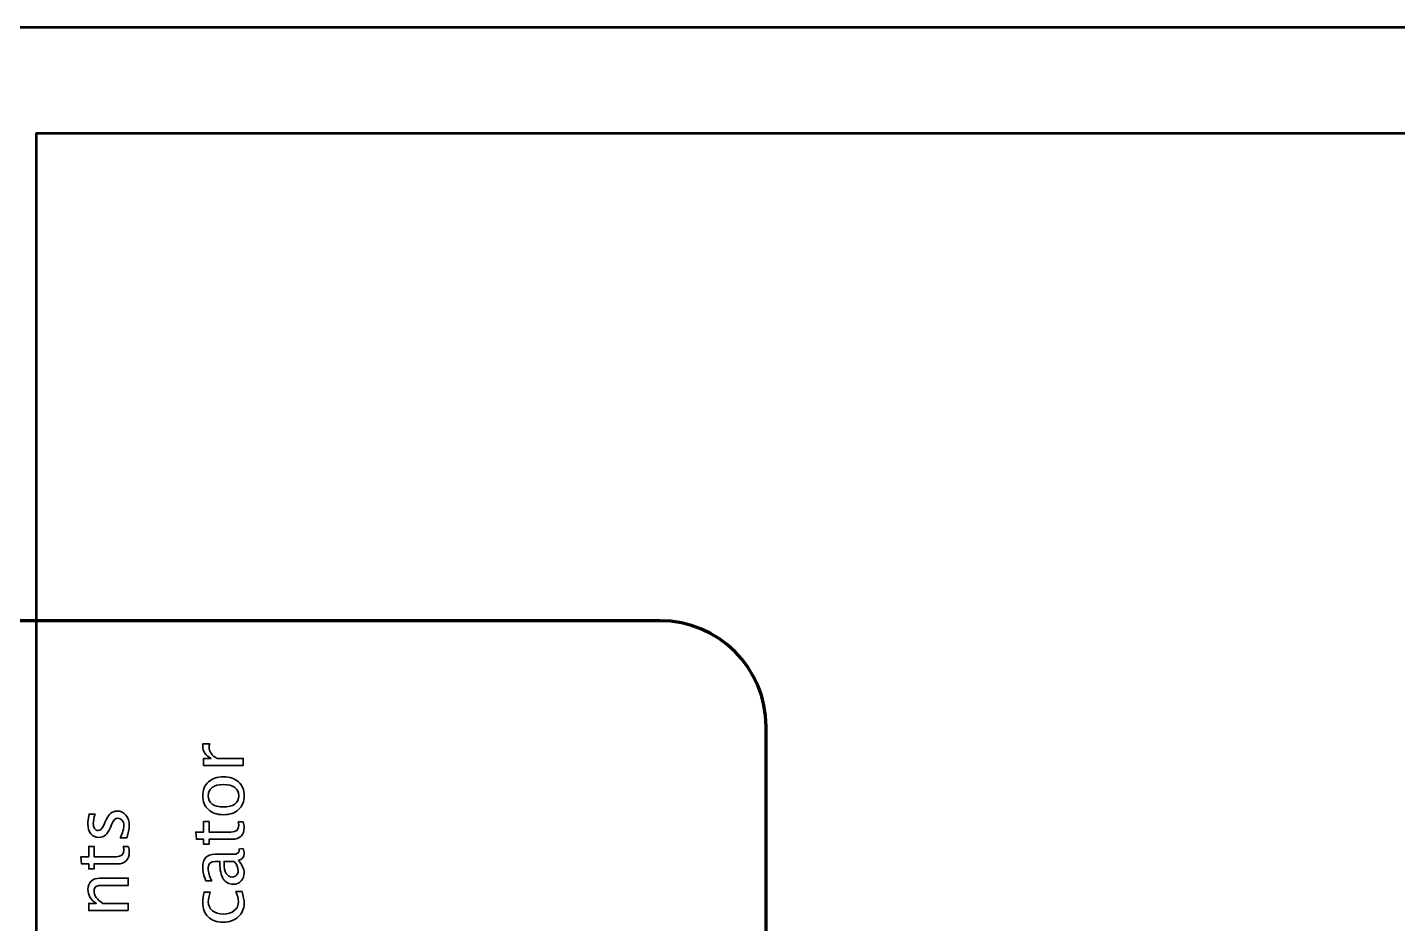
# Model space of a CAD drawing. Header units: centimetres. Extents: x -42 to 42, y -79 to 44.
# Drawn here: x -12.54 to -6.08, y -74.23 to -70 of the extents above; entities that cross this region are included whole.
import ezdxf

# ---------------------------------------------------------------- set-up
doc = ezdxf.new("R2010")
doc.units = ezdxf.units.CM
doc.header["$MEASUREMENT"] = 0
doc.layers.add('Layer 1', color=7, linetype='Continuous')

msp = doc.modelspace()

# ---------------------------------------------------------------- linework, layer by layer
at = {"layer": 'Layer 1', "color": 3, "lineweight": 53}
for points in [[(-20.25, -79), (20.25, -79), (20.25, -70), (-20.25, -70), (-20.25, -79)], [(-12.49999, -79), (12.50001, -79), (12.50001, -70.5), (-12.49999, -70.5), (-12.49999, -79)]]:
    msp.add_lwpolyline(points, close=True, dxfattribs=at)
at = {"layer": 'Layer 1', "lineweight": 106}
msp.add_open_spline([(-23.956, -76.7), (-23.956, -76.7), (-23.956, -73.3), (-23.956, -73.3), (-23.956, -73.3), (-23.956, -73.02386), (-23.73214, -72.8), (-23.456, -72.8), (-23.456, -72.8), (-23.456, -72.8), (-9.556, -72.8), (-9.556, -72.8), (-9.556, -72.8), (-9.27986, -72.8), (-9.056, -73.02386), (-9.056, -73.3), (-9.056, -73.3), (-9.056, -73.3), (-9.056, -76.7), (-9.056, -76.7), (-9.056, -76.7), (-9.056, -76.97614), (-9.27986, -77.2), (-9.556, -77.2), (-9.556, -77.2), (-9.556, -77.2), (-23.456, -77.2), (-23.456, -77.2), (-23.456, -77.2), (-23.73214, -77.2), (-23.956, -76.97614), (-23.956, -76.7)], degree=3, knots=[0, 0, 0, 0, 0.1111111, 0.1111111, 0.1111111, 0.1111111, 0.2222222, 0.2222222, 0.2222222, 0.2222222, 0.3333333, 0.3333333, 0.3333333, 0.3333333, 0.4444444, 0.4444444, 0.4444444, 0.4444444, 0.5555556, 0.5555556, 0.5555556, 0.5555556, 0.6666667, 0.6666667, 0.6666667, 0.6666667, 0.7777778, 0.7777778, 0.7777778, 0.7777778, 1, 1, 1, 1], dxfattribs=at)
at = {"layer": 'Layer 1', "color": 5, "lineweight": 35}
for points, knots in [([(-11.52241, -73.48408), (-11.52241, -73.48408), (-11.70938, -73.48408), (-11.70938, -73.48408), (-11.70938, -73.48408), (-11.70938, -73.48408), (-11.70938, -73.45022), (-11.70938, -73.45022), (-11.70938, -73.45022), (-11.70938, -73.45022), (-11.67405, -73.45022), (-11.67405, -73.45022), (-11.67405, -73.45022), (-11.70021, -73.43675), (-11.71326, -73.41723), (-11.71326, -73.3916), (-11.71326, -73.3916), (-11.71326, -73.38813), (-11.71297, -73.38448), (-11.71238, -73.38072), (-11.71238, -73.38072), (-11.71238, -73.38072), (-11.68069, -73.38072), (-11.68069, -73.38072), (-11.68069, -73.38072), (-11.68263, -73.3866), (-11.68363, -73.39177), (-11.68363, -73.39624), (-11.68363, -73.39624), (-11.68363, -73.41776), (-11.67093, -73.43575), (-11.64547, -73.45022), (-11.64547, -73.45022), (-11.64547, -73.45022), (-11.52241, -73.45022), (-11.52241, -73.45022), (-11.52241, -73.45022), (-11.52241, -73.45022), (-11.52241, -73.48408), (-11.52241, -73.48408)], [0, 0, 0, 0, 0.0909091, 0.0909091, 0.0909091, 0.0909091, 0.1818182, 0.1818182, 0.1818182, 0.1818182, 0.2727273, 0.2727273, 0.2727273, 0.2727273, 0.3636364, 0.3636364, 0.3636364, 0.3636364, 0.4545455, 0.4545455, 0.4545455, 0.4545455, 0.5454545, 0.5454545, 0.5454545, 0.5454545, 0.6363636, 0.6363636, 0.6363636, 0.6363636, 0.7272727, 0.7272727, 0.7272727, 0.7272727, 0.8181818, 0.8181818, 0.8181818, 0.8181818, 1, 1, 1, 1]), ([(-11.51818, -73.62637), (-11.51818, -73.65382), (-11.52694, -73.67558), (-11.54446, -73.69157), (-11.54446, -73.69157), (-11.56198, -73.70762), (-11.58579, -73.71562), (-11.61584, -73.71562), (-11.61584, -73.71562), (-11.64582, -73.71562), (-11.66958, -73.70762), (-11.68704, -73.69157), (-11.68704, -73.69157), (-11.7045, -73.67558), (-11.71326, -73.65382), (-11.71326, -73.62637), (-11.71326, -73.62637), (-11.71326, -73.59891), (-11.7045, -73.57715), (-11.68704, -73.56116), (-11.68704, -73.56116), (-11.66958, -73.54511), (-11.64582, -73.53711), (-11.61584, -73.53711), (-11.61584, -73.53711), (-11.58579, -73.53711), (-11.56198, -73.54511), (-11.54446, -73.56116), (-11.54446, -73.56116), (-11.52694, -73.57715), (-11.51818, -73.59891), (-11.51818, -73.62637)], [0, 0, 0, 0, 0.1111111, 0.1111111, 0.1111111, 0.1111111, 0.2222222, 0.2222222, 0.2222222, 0.2222222, 0.3333333, 0.3333333, 0.3333333, 0.3333333, 0.4444444, 0.4444444, 0.4444444, 0.4444444, 0.5555556, 0.5555556, 0.5555556, 0.5555556, 0.6666667, 0.6666667, 0.6666667, 0.6666667, 0.7777778, 0.7777778, 0.7777778, 0.7777778, 1, 1, 1, 1]), ([(-11.54358, -73.62643), (-11.54358, -73.60967), (-11.54987, -73.59662), (-11.56251, -73.58733), (-11.56251, -73.58733), (-11.57509, -73.57809), (-11.59285, -73.57345), (-11.61584, -73.57345), (-11.61584, -73.57345), (-11.63871, -73.57345), (-11.65647, -73.57809), (-11.66905, -73.58733), (-11.66905, -73.58733), (-11.68157, -73.59662), (-11.68786, -73.60967), (-11.68786, -73.62643), (-11.68786, -73.62643), (-11.68786, -73.64324), (-11.68157, -73.65629), (-11.66905, -73.66547), (-11.66905, -73.66547), (-11.65647, -73.6747), (-11.63871, -73.67928), (-11.61584, -73.67928), (-11.61584, -73.67928), (-11.59285, -73.67928), (-11.57509, -73.6747), (-11.56251, -73.66547), (-11.56251, -73.66547), (-11.54987, -73.65629), (-11.54358, -73.64324), (-11.54358, -73.62643)], [0, 0, 0, 0, 0.1111111, 0.1111111, 0.1111111, 0.1111111, 0.2222222, 0.2222222, 0.2222222, 0.2222222, 0.3333333, 0.3333333, 0.3333333, 0.3333333, 0.4444444, 0.4444444, 0.4444444, 0.4444444, 0.5555556, 0.5555556, 0.5555556, 0.5555556, 0.6666667, 0.6666667, 0.6666667, 0.6666667, 0.7777778, 0.7777778, 0.7777778, 0.7777778, 1, 1, 1, 1]), ([(-12.07121, -73.82403), (-12.07121, -73.82403), (-12.10226, -73.82403), (-12.10226, -73.82403), (-12.10226, -73.82403), (-12.0912, -73.80186), (-12.08568, -73.78263), (-12.08568, -73.76623), (-12.08568, -73.76623), (-12.08568, -73.75647), (-12.08832, -73.74835), (-12.09361, -73.74195), (-12.09361, -73.74195), (-12.09885, -73.73554), (-12.10543, -73.7323), (-12.11337, -73.7323), (-12.11337, -73.7323), (-12.12495, -73.7323), (-12.13454, -73.7413), (-12.14212, -73.75929), (-12.14212, -73.75929), (-12.14212, -73.75929), (-12.15053, -73.77911), (-12.15053, -73.77911), (-12.15053, -73.77911), (-12.16264, -73.80833), (-12.18016, -73.82297), (-12.20292, -73.82297), (-12.20292, -73.82297), (-12.2192, -73.82297), (-12.23202, -73.81721), (-12.24137, -73.80568), (-12.24137, -73.80568), (-12.25072, -73.79416), (-12.25536, -73.77834), (-12.25536, -73.75829), (-12.25536, -73.75829), (-12.25536, -73.74788), (-12.25395, -73.73495), (-12.25107, -73.7196), (-12.25107, -73.7196), (-12.25107, -73.7196), (-12.24972, -73.71255), (-12.24972, -73.71255), (-12.24972, -73.71255), (-12.24972, -73.71255), (-12.2215, -73.71255), (-12.2215, -73.71255), (-12.2215, -73.71255), (-12.22714, -73.73142), (-12.22996, -73.74647), (-12.22996, -73.7577), (-12.22996, -73.7577), (-12.22996, -73.76758), (-12.22779, -73.7754), (-12.2235, -73.78134), (-12.2235, -73.78134), (-12.2192, -73.78722), (-12.21344, -73.79016), (-12.20621, -73.79016), (-12.20621, -73.79016), (-12.19604, -73.79016), (-12.1874, -73.78193), (-12.1804, -73.76541), (-12.1804, -73.76541), (-12.1804, -73.76541), (-12.17352, -73.74912), (-12.17352, -73.74912), (-12.17352, -73.74912), (-12.16576, -73.73066), (-12.15753, -73.7176), (-12.14888, -73.70996), (-12.14888, -73.70996), (-12.14024, -73.70226), (-12.12942, -73.69844), (-12.11649, -73.69844), (-12.11649, -73.69844), (-12.10008, -73.69844), (-12.08662, -73.7049), (-12.07609, -73.7179), (-12.07609, -73.7179), (-12.06557, -73.73083), (-12.06028, -73.74741), (-12.06028, -73.76758), (-12.06028, -73.76758), (-12.06028, -73.7831), (-12.06392, -73.80186), (-12.07121, -73.82403)], [0, 0, 0, 0, 0.0434783, 0.0434783, 0.0434783, 0.0434783, 0.0869565, 0.0869565, 0.0869565, 0.0869565, 0.1304348, 0.1304348, 0.1304348, 0.1304348, 0.173913, 0.173913, 0.173913, 0.173913, 0.2173913, 0.2173913, 0.2173913, 0.2173913, 0.2608696, 0.2608696, 0.2608696, 0.2608696, 0.3043478, 0.3043478, 0.3043478, 0.3043478, 0.3478261, 0.3478261, 0.3478261, 0.3478261, 0.3913043, 0.3913043, 0.3913043, 0.3913043, 0.4347826, 0.4347826, 0.4347826, 0.4347826, 0.4782609, 0.4782609, 0.4782609, 0.4782609, 0.5217391, 0.5217391, 0.5217391, 0.5217391, 0.5652174, 0.5652174, 0.5652174, 0.5652174, 0.6086957, 0.6086957, 0.6086957, 0.6086957, 0.6521739, 0.6521739, 0.6521739, 0.6521739, 0.6956522, 0.6956522, 0.6956522, 0.6956522, 0.7391304, 0.7391304, 0.7391304, 0.7391304, 0.7826087, 0.7826087, 0.7826087, 0.7826087, 0.826087, 0.826087, 0.826087, 0.826087, 0.8695652, 0.8695652, 0.8695652, 0.8695652, 0.9130435, 0.9130435, 0.9130435, 0.9130435, 1, 1, 1, 1]), ([(-11.52247, -73.74913), (-11.51959, -73.7596), (-11.51818, -73.76871), (-11.51818, -73.77642), (-11.51818, -73.77642), (-11.51818, -73.7937), (-11.52312, -73.80717), (-11.53299, -73.81681), (-11.53299, -73.81681), (-11.54287, -73.82651), (-11.55657, -73.83133), (-11.57415, -73.83133), (-11.57415, -73.83133), (-11.57415, -73.83133), (-11.68398, -73.83133), (-11.68398, -73.83133), (-11.68398, -73.83133), (-11.68398, -73.83133), (-11.68398, -73.85473), (-11.68398, -73.85473), (-11.68398, -73.85473), (-11.68398, -73.85473), (-11.70938, -73.85473), (-11.70938, -73.85473), (-11.70938, -73.85473), (-11.70938, -73.85473), (-11.70938, -73.83133), (-11.70938, -73.83133), (-11.70938, -73.83133), (-11.70938, -73.83133), (-11.74319, -73.83133), (-11.74319, -73.83133), (-11.74319, -73.83133), (-11.74319, -73.83133), (-11.74643, -73.79747), (-11.74643, -73.79747), (-11.74643, -73.79747), (-11.74643, -73.79747), (-11.70938, -73.79747), (-11.70938, -73.79747), (-11.70938, -73.79747), (-11.70938, -73.79747), (-11.70938, -73.74843), (-11.70938, -73.74843), (-11.70938, -73.74843), (-11.70938, -73.74843), (-11.68398, -73.74843), (-11.68398, -73.74843), (-11.68398, -73.74843), (-11.68398, -73.74843), (-11.68398, -73.79747), (-11.68398, -73.79747), (-11.68398, -73.79747), (-11.68398, -73.79747), (-11.58027, -73.79747), (-11.58027, -73.79747), (-11.58027, -73.79747), (-11.55581, -73.79747), (-11.54358, -73.78682), (-11.54358, -73.7656), (-11.54358, -73.7656), (-11.54358, -73.76107), (-11.54434, -73.7556), (-11.54581, -73.74913), (-11.54581, -73.74913), (-11.54581, -73.74913), (-11.52247, -73.74913), (-11.52247, -73.74913)], [0, 0, 0, 0, 0.0555556, 0.0555556, 0.0555556, 0.0555556, 0.1111111, 0.1111111, 0.1111111, 0.1111111, 0.1666667, 0.1666667, 0.1666667, 0.1666667, 0.2222222, 0.2222222, 0.2222222, 0.2222222, 0.2777778, 0.2777778, 0.2777778, 0.2777778, 0.3333333, 0.3333333, 0.3333333, 0.3333333, 0.3888889, 0.3888889, 0.3888889, 0.3888889, 0.4444444, 0.4444444, 0.4444444, 0.4444444, 0.5, 0.5, 0.5, 0.5, 0.5555556, 0.5555556, 0.5555556, 0.5555556, 0.6111111, 0.6111111, 0.6111111, 0.6111111, 0.6666667, 0.6666667, 0.6666667, 0.6666667, 0.7222222, 0.7222222, 0.7222222, 0.7222222, 0.7777778, 0.7777778, 0.7777778, 0.7777778, 0.8333333, 0.8333333, 0.8333333, 0.8333333, 0.8888889, 0.8888889, 0.8888889, 0.8888889, 1, 1, 1, 1]), ([(-12.06457, -73.86565), (-12.06169, -73.87612), (-12.06028, -73.88523), (-12.06028, -73.89294), (-12.06028, -73.89294), (-12.06028, -73.91022), (-12.06522, -73.92369), (-12.07509, -73.93333), (-12.07509, -73.93333), (-12.08497, -73.94303), (-12.09867, -73.94785), (-12.11625, -73.94785), (-12.11625, -73.94785), (-12.11625, -73.94785), (-12.22608, -73.94785), (-12.22608, -73.94785), (-12.22608, -73.94785), (-12.22608, -73.94785), (-12.22608, -73.97125), (-12.22608, -73.97125), (-12.22608, -73.97125), (-12.22608, -73.97125), (-12.25148, -73.97125), (-12.25148, -73.97125), (-12.25148, -73.97125), (-12.25148, -73.97125), (-12.25148, -73.94785), (-12.25148, -73.94785), (-12.25148, -73.94785), (-12.25148, -73.94785), (-12.28529, -73.94785), (-12.28529, -73.94785), (-12.28529, -73.94785), (-12.28529, -73.94785), (-12.28853, -73.91399), (-12.28853, -73.91399), (-12.28853, -73.91399), (-12.28853, -73.91399), (-12.25148, -73.91399), (-12.25148, -73.91399), (-12.25148, -73.91399), (-12.25148, -73.91399), (-12.25148, -73.86495), (-12.25148, -73.86495), (-12.25148, -73.86495), (-12.25148, -73.86495), (-12.22608, -73.86495), (-12.22608, -73.86495), (-12.22608, -73.86495), (-12.22608, -73.86495), (-12.22608, -73.91399), (-12.22608, -73.91399), (-12.22608, -73.91399), (-12.22608, -73.91399), (-12.12237, -73.91399), (-12.12237, -73.91399), (-12.12237, -73.91399), (-12.09791, -73.91399), (-12.08568, -73.90334), (-12.08568, -73.88212), (-12.08568, -73.88212), (-12.08568, -73.87759), (-12.08644, -73.87212), (-12.08791, -73.86565), (-12.08791, -73.86565), (-12.08791, -73.86565), (-12.06457, -73.86565), (-12.06457, -73.86565)], [0, 0, 0, 0, 0.0555556, 0.0555556, 0.0555556, 0.0555556, 0.1111111, 0.1111111, 0.1111111, 0.1111111, 0.1666667, 0.1666667, 0.1666667, 0.1666667, 0.2222222, 0.2222222, 0.2222222, 0.2222222, 0.2777778, 0.2777778, 0.2777778, 0.2777778, 0.3333333, 0.3333333, 0.3333333, 0.3333333, 0.3888889, 0.3888889, 0.3888889, 0.3888889, 0.4444444, 0.4444444, 0.4444444, 0.4444444, 0.5, 0.5, 0.5, 0.5, 0.5555556, 0.5555556, 0.5555556, 0.5555556, 0.6111111, 0.6111111, 0.6111111, 0.6111111, 0.6666667, 0.6666667, 0.6666667, 0.6666667, 0.7222222, 0.7222222, 0.7222222, 0.7222222, 0.7777778, 0.7777778, 0.7777778, 0.7777778, 0.8333333, 0.8333333, 0.8333333, 0.8333333, 0.8888889, 0.8888889, 0.8888889, 0.8888889, 1, 1, 1, 1]), ([(-11.54622, -73.93117), (-11.52753, -73.95151), (-11.51818, -73.97109), (-11.51818, -73.9899), (-11.51818, -73.9899), (-11.51818, -74.00537), (-11.523, -74.01824), (-11.5327, -74.02842), (-11.5327, -74.02842), (-11.5424, -74.03865), (-11.55463, -74.04376), (-11.56939, -74.04376), (-11.56939, -74.04376), (-11.58979, -74.04376), (-11.60549, -74.03518), (-11.61643, -74.01801), (-11.61643, -74.01801), (-11.62736, -74.00084), (-11.63283, -73.9762), (-11.63283, -73.9441), (-11.63283, -73.9441), (-11.63283, -73.9441), (-11.63283, -73.93616), (-11.63283, -73.93616), (-11.63283, -73.93616), (-11.63283, -73.93616), (-11.65535, -73.93616), (-11.65535, -73.93616), (-11.65535, -73.93616), (-11.67705, -73.93616), (-11.68786, -73.94745), (-11.68786, -73.97009), (-11.68786, -73.97009), (-11.68786, -73.98761), (-11.68234, -74.00678), (-11.67128, -74.02753), (-11.67128, -74.02753), (-11.67128, -74.02753), (-11.69915, -74.02753), (-11.69915, -74.02753), (-11.69915, -74.02753), (-11.70856, -74.00472), (-11.71326, -73.9832), (-11.71326, -73.96303), (-11.71326, -73.96303), (-11.71326, -73.94228), (-11.70856, -73.92693), (-11.69909, -73.91711), (-11.69909, -73.91711), (-11.68963, -73.90724), (-11.67505, -73.9023), (-11.65535, -73.9023), (-11.65535, -73.9023), (-11.65535, -73.9023), (-11.57086, -73.9023), (-11.57086, -73.9023), (-11.57086, -73.9023), (-11.55151, -73.9023), (-11.54181, -73.89636), (-11.54181, -73.88442), (-11.54181, -73.88442), (-11.54181, -73.88295), (-11.54205, -73.88078), (-11.54252, -73.8779), (-11.54252, -73.8779), (-11.54252, -73.8779), (-11.5237, -73.87548), (-11.5237, -73.87548), (-11.5237, -73.87548), (-11.52, -73.88319), (-11.51818, -73.89165), (-11.51818, -73.90094), (-11.51818, -73.90094), (-11.51818, -73.91676), (-11.52753, -73.92681), (-11.54622, -73.93117)], [0, 0, 0, 0, 0.05, 0.05, 0.05, 0.05, 0.1, 0.1, 0.1, 0.1, 0.15, 0.15, 0.15, 0.15, 0.2, 0.2, 0.2, 0.2, 0.25, 0.25, 0.25, 0.25, 0.3, 0.3, 0.3, 0.3, 0.35, 0.35, 0.35, 0.35, 0.4, 0.4, 0.4, 0.4, 0.45, 0.45, 0.45, 0.45, 0.5, 0.5, 0.5, 0.5, 0.55, 0.55, 0.55, 0.55, 0.6, 0.6, 0.6, 0.6, 0.65, 0.65, 0.65, 0.65, 0.7, 0.7, 0.7, 0.7, 0.75, 0.75, 0.75, 0.75, 0.8, 0.8, 0.8, 0.8, 0.85, 0.85, 0.85, 0.85, 0.9, 0.9, 0.9, 0.9, 1, 1, 1, 1]), ([(-11.56468, -73.93616), (-11.56468, -73.93616), (-11.61272, -73.93616), (-11.61272, -73.93616), (-11.61272, -73.93616), (-11.61272, -73.93616), (-11.61307, -73.94704), (-11.61307, -73.94704), (-11.61307, -73.94704), (-11.61307, -73.96586), (-11.60961, -73.98102), (-11.60267, -73.99261), (-11.60267, -73.99261), (-11.59567, -74.00413), (-11.58644, -74.00989), (-11.57492, -74.00989), (-11.57492, -74.00989), (-11.56686, -74.00989), (-11.55998, -74.00701), (-11.5544, -74.00131), (-11.5544, -74.00131), (-11.54881, -73.99555), (-11.54605, -73.98855), (-11.54605, -73.98026), (-11.54605, -73.98026), (-11.54605, -73.96615), (-11.55228, -73.95145), (-11.56468, -73.93616)], [0, 0, 0, 0, 0.125, 0.125, 0.125, 0.125, 0.25, 0.25, 0.25, 0.25, 0.375, 0.375, 0.375, 0.375, 0.5, 0.5, 0.5, 0.5, 0.625, 0.625, 0.625, 0.625, 0.75, 0.75, 0.75, 0.75, 1, 1, 1, 1]), ([(-12.06451, -74.16822), (-12.06451, -74.16822), (-12.25148, -74.16822), (-12.25148, -74.16822), (-12.25148, -74.16822), (-12.25148, -74.16822), (-12.25148, -74.13436), (-12.25148, -74.13436), (-12.25148, -74.13436), (-12.25148, -74.13436), (-12.21615, -74.13436), (-12.21615, -74.13436), (-12.21615, -74.13436), (-12.24231, -74.11642), (-12.25536, -74.09443), (-12.25536, -74.06845), (-12.25536, -74.06845), (-12.25536, -74.0521), (-12.25025, -74.03911), (-12.23996, -74.02952), (-12.23996, -74.02952), (-12.22973, -74.01994), (-12.21591, -74.01512), (-12.19863, -74.01512), (-12.19863, -74.01512), (-12.19863, -74.01512), (-12.06451, -74.01512), (-12.06451, -74.01512), (-12.06451, -74.01512), (-12.06451, -74.01512), (-12.06451, -74.04898), (-12.06451, -74.04898), (-12.06451, -74.04898), (-12.06451, -74.04898), (-12.18757, -74.04898), (-12.18757, -74.04898), (-12.18757, -74.04898), (-12.20145, -74.04898), (-12.21133, -74.05104), (-12.2172, -74.0551), (-12.2172, -74.0551), (-12.22314, -74.05921), (-12.22608, -74.06598), (-12.22608, -74.07544), (-12.22608, -74.07544), (-12.22608, -74.09626), (-12.2125, -74.11589), (-12.18534, -74.13436), (-12.18534, -74.13436), (-12.18534, -74.13436), (-12.06451, -74.13436), (-12.06451, -74.13436), (-12.06451, -74.13436), (-12.06451, -74.13436), (-12.06451, -74.16822), (-12.06451, -74.16822)], [0, 0, 0, 0, 0.0666667, 0.0666667, 0.0666667, 0.0666667, 0.1333333, 0.1333333, 0.1333333, 0.1333333, 0.2, 0.2, 0.2, 0.2, 0.2666667, 0.2666667, 0.2666667, 0.2666667, 0.3333333, 0.3333333, 0.3333333, 0.3333333, 0.4, 0.4, 0.4, 0.4, 0.4666667, 0.4666667, 0.4666667, 0.4666667, 0.5333333, 0.5333333, 0.5333333, 0.5333333, 0.6, 0.6, 0.6, 0.6, 0.6666667, 0.6666667, 0.6666667, 0.6666667, 0.7333333, 0.7333333, 0.7333333, 0.7333333, 0.8, 0.8, 0.8, 0.8, 0.8666667, 0.8666667, 0.8666667, 0.8666667, 1, 1, 1, 1]), ([(-11.52805, -74.07839), (-11.52147, -74.10032), (-11.51818, -74.11925), (-11.51818, -74.13519), (-11.51818, -74.13519), (-11.51818, -74.16047), (-11.52753, -74.1814), (-11.54616, -74.19804), (-11.54616, -74.19804), (-11.56486, -74.21468), (-11.58844, -74.22303), (-11.61684, -74.22303), (-11.61684, -74.22303), (-11.64718, -74.22303), (-11.67087, -74.2148), (-11.68781, -74.19834), (-11.68781, -74.19834), (-11.7048, -74.18187), (-11.71326, -74.15888), (-11.71326, -74.12937), (-11.71326, -74.12937), (-11.71326, -74.11484), (-11.71126, -74.0985), (-11.70727, -74.08051), (-11.70727, -74.08051), (-11.70727, -74.08051), (-11.67869, -74.08051), (-11.67869, -74.08051), (-11.67869, -74.08051), (-11.68434, -74.09962), (-11.68716, -74.1152), (-11.68716, -74.12719), (-11.68716, -74.12719), (-11.68716, -74.1446), (-11.68063, -74.15853), (-11.66764, -74.16894), (-11.66764, -74.16894), (-11.65464, -74.17934), (-11.6373, -74.18458), (-11.61566, -74.18458), (-11.61566, -74.18458), (-11.59467, -74.18458), (-11.57774, -74.17917), (-11.56474, -74.16841), (-11.56474, -74.16841), (-11.55181, -74.15765), (-11.54534, -74.1436), (-11.54534, -74.12613), (-11.54534, -74.12613), (-11.54534, -74.11067), (-11.54934, -74.09479), (-11.55734, -74.07839), (-11.55734, -74.07839), (-11.55734, -74.07839), (-11.52805, -74.07839), (-11.52805, -74.07839)], [0, 0, 0, 0, 0.0666667, 0.0666667, 0.0666667, 0.0666667, 0.1333333, 0.1333333, 0.1333333, 0.1333333, 0.2, 0.2, 0.2, 0.2, 0.2666667, 0.2666667, 0.2666667, 0.2666667, 0.3333333, 0.3333333, 0.3333333, 0.3333333, 0.4, 0.4, 0.4, 0.4, 0.4666667, 0.4666667, 0.4666667, 0.4666667, 0.5333333, 0.5333333, 0.5333333, 0.5333333, 0.6, 0.6, 0.6, 0.6, 0.6666667, 0.6666667, 0.6666667, 0.6666667, 0.7333333, 0.7333333, 0.7333333, 0.7333333, 0.8, 0.8, 0.8, 0.8, 0.8666667, 0.8666667, 0.8666667, 0.8666667, 1, 1, 1, 1])]:
    msp.add_open_spline(points, degree=3, knots=knots, dxfattribs=at)

doc.saveas('drawing.dxf')
